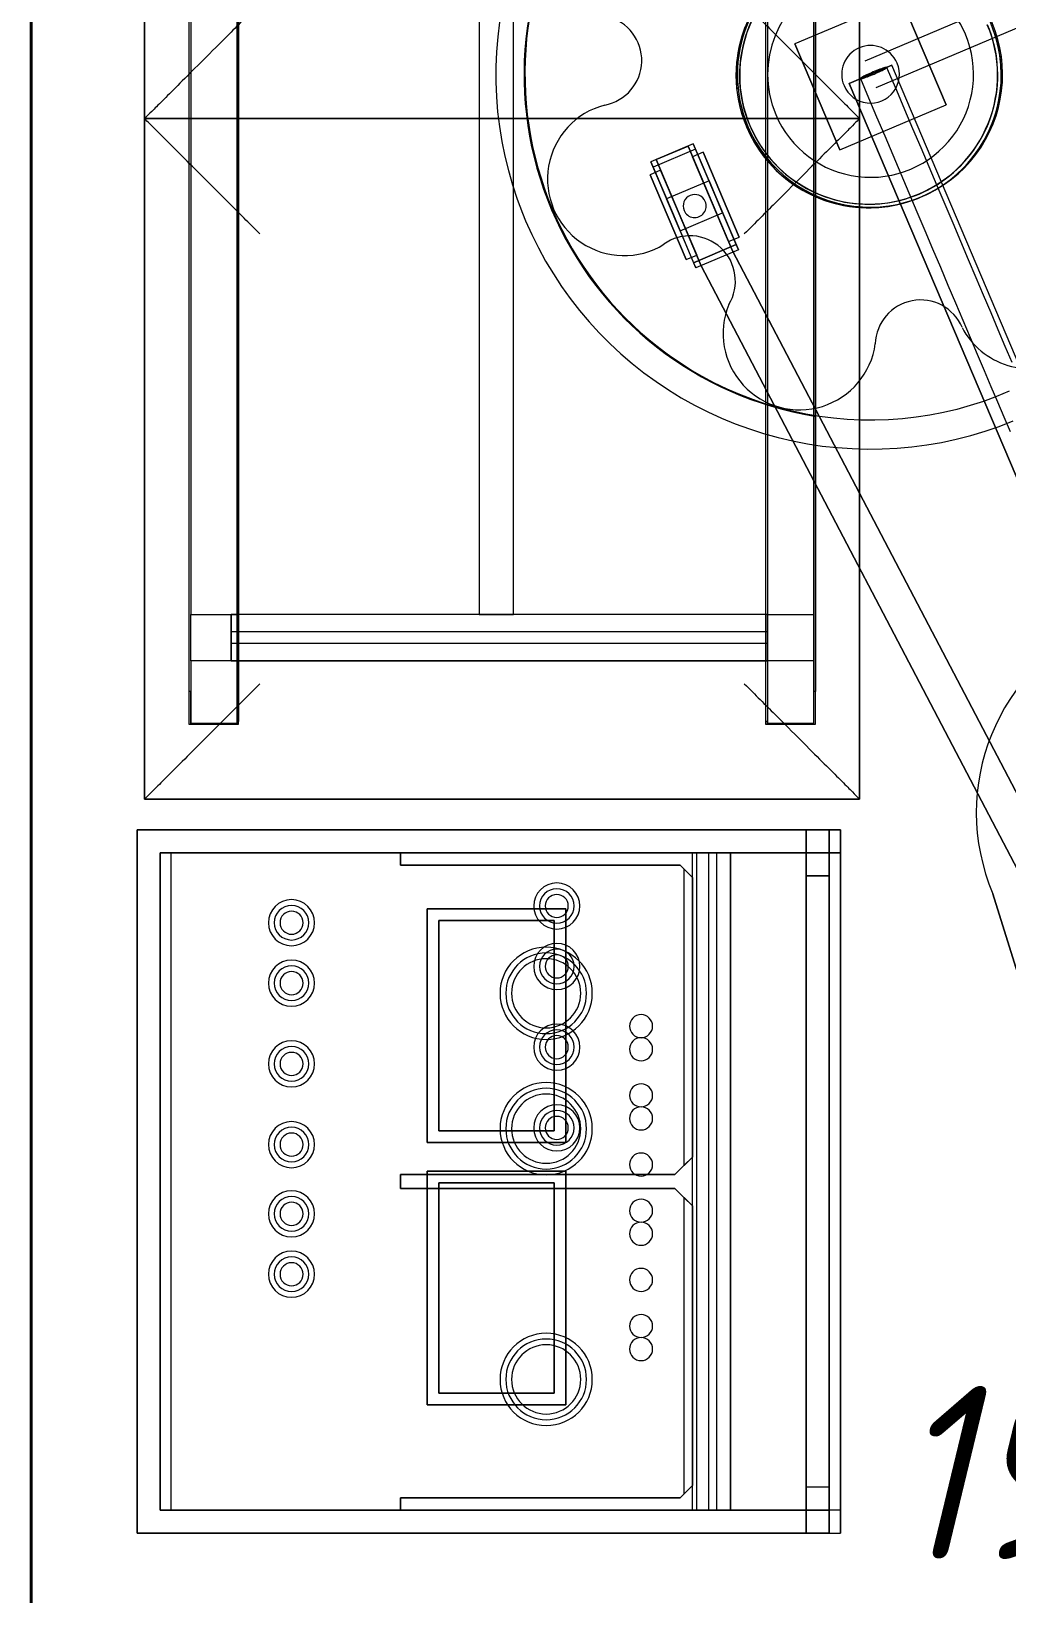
# Model space of a CAD drawing. Header units: millimetres. Extents: x -32954 to 151739, y -65671 to 56243.
# Drawn here: x -12325 to -11479, y -51257 to -49902 of the extents above; entities that cross this region are included whole.
import ezdxf

# ---------------------------------------------------------------- set-up
doc = ezdxf.new("R2010")
doc.units = ezdxf.units.MM
for name, color, linetype, lineweight in [('I-FURN', 7, 'Continuous', 9), ('M-EQPM', 7, 'Continuous', 9), ('M-EQPM-IDEN', 7, 'Continuous', 9), ('Стены разрез', 7, 'Continuous', 40)]:
    doc.layers.add(name, color=color, linetype=linetype, lineweight=lineweight)
doc.styles.add('GOST Common_I', font='GOST_Common Italic.ttf', dxfattribs={"width": 0.9, "height": 150})

# ---------------------------------------------------------------- blocks, each defined once
blk = doc.blocks.new('19-21-185_Холодильник - 19_Холодильник фармацевтический Позис-8378954-О_ТХ_01')
at = {"layer": 'M-EQPM'}
for p, q in [((304.9, 0), (-304.9, 0)), ((-304.9, 0), (-304.9, -600)), ((-304.9, -600), (-304.9, 0)), ((-304.9, 0), (304.9, 0)), ((304.9, 0), (-304.9, 0)), ((-304.9, 0), (-304.9, -600)), ((-304.9, -600), (-304.9, 0)), ((-304.9, 0), (304.9, 0)), ((304.9, -600), (304.9, 0)), ((304.9, 0), (304.9, -600)), ((304.9, -600), (304.9, 0)), ((304.9, 0), (304.9, -600)), ((304.9, 0), (-304.9, 0)), ((-304.9, 0), (-304.9, -600)), ((-304.9, -600), (-304.9, 0)), ((-304.9, 0), (304.9, 0)), ((304.9, -600), (304.9, 0)), ((304.9, 0), (304.9, -600)), ((-284.9, -514.4), (-284.9, -20)), ((-284.9, -20), (-284.9, -514.4)), ((-284.9, -20), (284.9, -20)), ((-284.9, -20), (284.9, -20)), ((-284.9, -600), (-284.9, -20)), ((-284.9, -20), (284.9, -20)), ((284.9, -20), (-284.9, -20)), ((-284.9, -20), (-284.9, -228.5)), ((284.9, -514.4), (284.9, -20)), ((284.9, -20), (284.9, -514.4)), ((284.9, -20), (284.9, -600)), ((284.9, -228.5), (284.9, -20)), ((-284.9, -29.4), (-284.9, -228.5)), ((-284.9, -228.5), (-284.9, -29.4)), ((-284.9, -481.5), (-284.9, -29.4)), ((-284.9, -29.4), (-284.9, -485)), ((-284.9, -481.5), (-284.9, -29.4)), ((-284.9, -29.4), (-284.9, -485)), ((-284.9, -481.5), (-284.9, -29.4)), ((-284.9, -29.4), (-284.9, -485)), ((-284.9, -481.5), (-284.9, -29.4)), ((-284.9, -29.4), (-284.9, -485)), ((-284.9, -29.4), (-284.9, -228.5)), ((-284.9, -228.5), (-284.9, -29.4)), ((-284.9, -29.4), (-284.9, -228.5)), ((-284.9, -228.5), (-284.9, -29.4)), ((-284.9, -29.4), (284.9, -29.4)), ((-284.9, -29.4), (284.9, -29.4)), ((-284.9, -29.4), (284.9, -29.4)), ((-284.9, -29.4), (284.9, -29.4)), ((-284.9, -29.4), (284.9, -29.4)), ((-284.9, -29.4), (284.9, -29.4)), ((-284.9, -29.4), (284.9, -29.4)), ((-284.9, -29.4), (284.9, -29.4)), ((-284.9, -29.4), (284.9, -29.4)), ((-284.9, -29.4), (284.9, -29.4)), ((-284.9, -29.4), (284.9, -29.4)), ((-284.9, -29.4), (284.9, -29.4)), ((-284.9, -29.4), (284.9, -29.4)), ((-284.9, -29.4), (284.9, -29.4)), ((284.9, -29.4), (284.9, -228.5)), ((284.9, -228.5), (284.9, -29.4)), ((284.9, -485), (284.9, -29.4)), ((284.9, -29.4), (284.9, -481.5)), ((284.9, -485), (284.9, -29.4)), ((284.9, -29.4), (284.9, -481.5)), ((284.9, -485), (284.9, -29.4)), ((284.9, -29.4), (284.9, -481.5)), ((284.9, -485), (284.9, -29.4)), ((284.9, -29.4), (284.9, -481.5)), ((284.9, -29.4), (284.9, -228.5)), ((284.9, -228.5), (284.9, -29.4)), ((284.9, -29.4), (284.9, -228.5)), ((284.9, -228.5), (284.9, -29.4)), ((-274.3, -228.5), (-284.9, -228.5)), ((-284.9, -228.5), (-274.3, -228.5)), ((-284.9, -228.5), (-274.3, -228.5)), ((-274.3, -228.5), (-284.9, -228.5)), ((-284.9, -228.5), (-274.3, -228.5)), ((-274.3, -228.5), (-284.9, -228.5)), ((-284.9, -228.5), (-284.9, -505)), ((-274.3, -470.9), (-274.3, -228.5)), ((-274.3, -228.5), (-274.3, -470.9)), ((-274.3, -228.5), (-274.3, -470.9)), ((-274.3, -470.9), (-274.3, -228.5)), ((-274.3, -228.5), (-274.3, -470.9)), ((-274.3, -470.9), (-274.3, -228.5)), ((6, -228.5), (-6, -228.5)), ((-6, -228.5), (-6, -466.3)), ((-6, -466.3), (-6, -228.5)), ((-6, -228.5), (6, -228.5)), ((-6, -228.5), (6, -228.5)), ((-6, -466.3), (-6, -228.5)), ((-6, -228.5), (-6, -466.3)), ((6, -228.5), (-6, -228.5)), ((-6, -228.5), (6, -228.5)), ((-6, -466.3), (-6, -228.5)), ((-6, -228.5), (-6, -466.3)), ((6, -228.5), (-6, -228.5)), ((6, -466.3), (6, -228.5)), ((6, -228.5), (6, -466.3)), ((6, -228.5), (6, -466.3)), ((6, -466.3), (6, -228.5)), ((6, -228.5), (6, -466.3)), ((6, -466.3), (6, -228.5)), ((284.9, -228.5), (274.3, -228.5)), ((274.3, -228.5), (274.3, -470.9)), ((274.3, -470.9), (274.3, -228.5)), ((274.3, -228.5), (284.9, -228.5)), ((274.3, -228.5), (284.9, -228.5)), ((274.3, -470.9), (274.3, -228.5)), ((274.3, -228.5), (274.3, -470.9)), ((284.9, -228.5), (274.3, -228.5)), ((274.3, -228.5), (284.9, -228.5)), ((274.3, -470.9), (274.3, -228.5)), ((274.3, -228.5), (274.3, -470.9)), ((284.9, -228.5), (274.3, -228.5)), ((284.9, -505), (284.9, -228.5)), ((8.9, -251.6), (-193.5, -251.6)), ((-193.5, -251.6), (-193.5, -371.6)), ((-193.5, -371.6), (-193.5, -251.6)), ((-193.5, -251.6), (8.9, -251.6)), ((8.9, -371.6), (8.9, -251.6)), ((8.9, -251.6), (8.9, -371.6)), ((236.3, -251.6), (33.9, -251.6)), ((33.9, -251.6), (33.9, -371.6)), ((33.9, -371.6), (33.9, -251.6)), ((33.9, -251.6), (236.3, -251.6)), ((236.3, -371.6), (236.3, -251.6)), ((236.3, -251.6), (236.3, -371.6)), ((-1.1, -261.6), (-183.5, -261.6)), ((-183.5, -261.6), (-183.5, -361.6)), ((-183.5, -361.6), (-183.5, -261.6)), ((-183.5, -261.6), (-1.1, -261.6)), ((-1.1, -361.6), (-1.1, -261.6)), ((-1.1, -261.6), (-1.1, -361.6)), ((226.3, -261.6), (43.9, -261.6)), ((43.9, -261.6), (43.9, -361.6)), ((43.9, -361.6), (43.9, -261.6)), ((43.9, -261.6), (226.3, -261.6)), ((226.3, -361.6), (226.3, -261.6)), ((226.3, -261.6), (226.3, -361.6)), ((-183.5, -361.6), (-1.1, -361.6)), ((-1.1, -361.6), (-183.5, -361.6)), ((43.9, -361.6), (226.3, -361.6)), ((226.3, -361.6), (43.9, -361.6)), ((-193.5, -371.6), (8.9, -371.6)), ((8.9, -371.6), (-193.5, -371.6)), ((33.9, -371.6), (236.3, -371.6)), ((236.3, -371.6), (33.9, -371.6)), ((-270.8, -474.4), (-274.3, -470.9)), ((-274.3, -470.9), (-263.7, -481.5)), ((-274.3, -470.9), (-270.8, -474.4)), ((-263.7, -481.5), (-274.3, -470.9)), ((-274.3, -470.9), (-270.8, -474.4)), ((-263.7, -481.5), (-274.3, -470.9)), ((-21.2, -481.5), (-6, -466.3)), ((-6, -466.3), (-21.2, -481.5)), ((-6, -466.3), (-21.2, -481.5)), ((-6, -466.3), (-14.1, -474.4)), ((-14.1, -474.4), (-6, -466.3)), ((-14.1, -474.4), (-6, -466.3)), ((14.1, -474.4), (6, -466.3)), ((6, -466.3), (21.2, -481.5)), ((6, -466.3), (14.1, -474.4)), ((21.2, -481.5), (6, -466.3)), ((6, -466.3), (14.1, -474.4)), ((21.2, -481.5), (6, -466.3)), ((263.7, -481.5), (274.3, -470.9)), ((274.3, -470.9), (263.7, -481.5)), ((274.3, -470.9), (263.7, -481.5)), ((274.3, -470.9), (270.8, -474.4)), ((270.8, -474.4), (274.3, -470.9)), ((270.8, -474.4), (274.3, -470.9)), ((-284.9, -495.6), (-284.9, -481.5)), ((-284.9, -495.6), (-284.9, -481.5)), ((-284.9, -495.6), (-284.9, -481.5)), ((-284.9, -495.6), (-284.9, -481.5)), ((-284.9, -481.5), (284.9, -481.5)), ((-284.9, -481.5), (284.9, -481.5)), ((-284.9, -481.5), (284.9, -481.5)), ((-284.9, -481.5), (284.9, -481.5)), ((-284.9, -485), (-284.9, -502.7)), ((-284.9, -485), (-284.9, -502.7)), ((-284.9, -485), (-284.9, -502.7)), ((-284.9, -485), (-284.9, -502.7)), ((284.9, -485), (-284.9, -485)), ((284.9, -485), (-284.9, -485)), ((284.9, -485), (-284.9, -485)), ((284.9, -485), (-284.9, -485)), ((-263.7, -481.5), (-270.8, -474.4)), ((-270.8, -474.4), (-14.1, -474.4)), ((-270.8, -474.4), (-14.1, -474.4)), ((-270.8, -474.4), (-263.7, -481.5)), ((-270.8, -474.4), (-14.1, -474.4)), ((-270.8, -474.4), (-14.1, -474.4)), ((-270.8, -474.4), (-263.7, -481.5)), ((-270.8, -474.4), (-14.1, -474.4)), ((-270.8, -474.4), (-14.1, -474.4)), ((-21.2, -481.5), (-263.7, -481.5)), ((-263.7, -481.5), (-21.2, -481.5)), ((-263.7, -481.5), (-21.2, -481.5)), ((-21.2, -481.5), (-263.7, -481.5)), ((-263.7, -481.5), (-21.2, -481.5)), ((-21.2, -481.5), (-263.7, -481.5)), ((-14.1, -474.4), (-21.2, -481.5)), ((-21.2, -481.5), (-14.1, -474.4)), ((-21.2, -481.5), (-14.1, -474.4)), ((21.2, -481.5), (14.1, -474.4)), ((14.1, -474.4), (270.8, -474.4)), ((14.1, -474.4), (270.8, -474.4)), ((14.1, -474.4), (21.2, -481.5)), ((14.1, -474.4), (270.8, -474.4)), ((14.1, -474.4), (270.8, -474.4)), ((14.1, -474.4), (21.2, -481.5)), ((14.1, -474.4), (270.8, -474.4)), ((14.1, -474.4), (270.8, -474.4)), ((263.7, -481.5), (21.2, -481.5)), ((21.2, -481.5), (263.7, -481.5)), ((21.2, -481.5), (263.7, -481.5)), ((263.7, -481.5), (21.2, -481.5)), ((21.2, -481.5), (263.7, -481.5)), ((263.7, -481.5), (21.2, -481.5)), ((270.8, -474.4), (263.7, -481.5)), ((263.7, -481.5), (270.8, -474.4)), ((263.7, -481.5), (270.8, -474.4)), ((284.9, -481.5), (284.9, -495.6)), ((284.9, -481.5), (284.9, -495.6)), ((284.9, -481.5), (284.9, -495.6)), ((284.9, -481.5), (284.9, -495.6)), ((284.9, -502.7), (284.9, -485)), ((284.9, -502.7), (284.9, -485)), ((284.9, -502.7), (284.9, -485)), ((284.9, -502.7), (284.9, -485)), ((-284.9, -502.7), (-284.9, -495.6)), ((-284.9, -502.7), (-284.9, -495.6)), ((-284.9, -502.7), (-284.9, -495.6)), ((-284.9, -502.7), (-284.9, -495.6)), ((-284.9, -495.6), (284.9, -495.6)), ((-284.9, -495.6), (284.9, -495.6)), ((-284.9, -495.6), (284.9, -495.6)), ((-284.9, -495.6), (284.9, -495.6)), ((284.9, -495.6), (284.9, -502.7)), ((284.9, -495.6), (284.9, -502.7)), ((284.9, -495.6), (284.9, -502.7)), ((284.9, -495.6), (284.9, -502.7)), ((-284.9, -502.7), (284.9, -502.7)), ((-284.9, -502.7), (284.9, -502.7)), ((-284.9, -502.7), (284.9, -502.7)), ((-284.9, -502.7), (284.9, -502.7)), ((-284.9, -505), (-284.9, -600)), ((284.9, -514.4), (-284.9, -514.4)), ((-284.9, -514.4), (284.9, -514.4)), ((284.9, -600), (284.9, -505)), ((-304.9, -580), (304.9, -580)), ((-304.9, -580), (-304.9, -610)), ((-304.9, -580), (-304.9, -610)), ((304.9, -580), (-304.9, -580)), ((304.9, -580), (-304.9, -580)), ((-304.9, -580), (-304.9, -610)), ((-304.9, -580), (-304.9, -610)), ((304.9, -580), (-304.9, -580)), ((284.9, -580), (-284.9, -580)), ((-284.9, -580), (-284.9, -600)), ((-284.9, -600), (-284.9, -580)), ((-284.9, -580), (284.9, -580)), ((-264.9, -600), (-264.9, -580)), ((-264.9, -600), (-264.9, -580)), ((-264.9, -580), (264.9, -580)), ((264.9, -580), (-264.9, -580)), ((264.9, -600), (264.9, -580)), ((264.9, -580), (264.9, -600)), ((284.9, -600), (284.9, -580)), ((284.9, -580), (284.9, -600)), ((304.9, -580), (304.9, -610)), ((304.9, -610), (304.9, -580)), ((304.9, -580), (304.9, -610)), ((304.9, -610), (304.9, -580)), ((-304.9, -600), (304.9, -600)), ((304.9, -600), (-304.9, -600)), ((-304.9, -600), (304.9, -600)), ((304.9, -600), (-304.9, -600)), ((-304.9, -600), (-284.9, -600)), ((-284.9, -600), (-304.9, -600)), ((284.9, -600), (-284.9, -600)), ((-284.9, -600), (284.9, -600)), ((-284.9, -610), (-284.9, -600)), ((-284.9, -610), (-284.9, -600)), ((-284.9, -600), (284.9, -600)), ((284.9, -600), (-284.9, -600)), ((284.9, -600), (-284.9, -600)), ((-284.9, -600), (284.9, -600)), ((-284.9, -610), (-284.9, -600)), ((-284.9, -610), (-284.9, -600)), ((264.9, -600), (-264.9, -600)), ((-264.9, -600), (264.9, -600)), ((284.9, -610), (284.9, -600)), ((284.9, -600), (284.9, -610)), ((284.9, -600), (304.9, -600)), ((304.9, -600), (284.9, -600)), ((284.9, -610), (284.9, -600)), ((284.9, -600), (284.9, -610)), ((-304.9, -610), (304.9, -610)), ((304.9, -610), (-304.9, -610)), ((-304.9, -610), (304.9, -610)), ((304.9, -610), (-304.9, -610)), ((284.9, -610), (-284.9, -610)), ((284.9, -610), (-284.9, -610)), ((284.9, -610), (-284.9, -610)), ((284.9, -610), (-284.9, -610))]:
    blk.add_line(p, q, dxfattribs=at)
for centre, radius, start, end in [((-80.4, -133.9), 20, 0, 180), ((-80.4, -133.9), 20, 360, 180), ((-80.4, -133.9), 20, 0, 180), ((-80.4, -133.9), 15, 360, 180), ((-80.4, -133.9), 15, 360, 180), ((-28, -133.9), 20, 0, 180), ((-28, -133.9), 20, 360, 180), ((-28, -133.9), 20, 0, 180), ((-28, -133.9), 15, 360, 180), ((-28, -133.9), 15, 0, 180), ((32, -133.9), 20, 0, 180), ((32, -133.9), 20, 360, 180), ((32, -133.9), 20, 0, 180), ((32, -133.9), 15, 360, 180), ((32, -133.9), 15, 0, 180), ((102, -133.9), 20, 0, 180), ((102, -133.9), 20, 360, 180), ((102, -133.9), 20, 0, 180), ((102, -133.9), 15, 360, 180), ((102, -133.9), 15, 360, 180), ((172, -133.9), 20, 0, 180), ((172, -133.9), 20, 360, 180), ((172, -133.9), 20, 0, 180), ((172, -133.9), 15, 360, 180), ((172, -133.9), 15, 0, 180), ((224.4, -133.9), 20, 0, 180), ((224.4, -133.9), 20, 360, 180), ((224.4, -133.9), 20, 0, 180), ((224.4, -133.9), 15, 360, 180), ((224.4, -133.9), 15, 360, 180), ((-80.4, -133.9), 20, 180, 0), ((-80.4, -133.9), 20, 180, 360), ((-80.4, -133.9), 20, 180, 360), ((-80.4, -133.9), 15, 180, 360), ((-80.4, -133.9), 15, 180, 0), ((-80.4, -133.9), 10, 360, 180), ((-80.4, -133.9), 10, 180, 360), ((-28, -133.9), 20, 180, 360), ((-28, -133.9), 20, 180, 360), ((-28, -133.9), 20, 180, 360), ((-28, -133.9), 15, 180, 360), ((-28, -133.9), 15, 180, 0), ((-28, -133.9), 10, 360, 180), ((-28, -133.9), 10, 180, 360), ((32, -133.9), 20, 180, 360), ((32, -133.9), 20, 180, 360), ((32, -133.9), 20, 180, 360), ((32, -133.9), 15, 180, 360), ((32, -133.9), 15, 180, 0), ((32, -133.9), 10, 360, 180), ((32, -133.9), 10, 180, 360), ((102, -133.9), 20, 180, 0), ((102, -133.9), 20, 180, 360), ((102, -133.9), 20, 180, 360), ((102, -133.9), 15, 180, 360), ((102, -133.9), 15, 180, 0), ((102, -133.9), 10, 360, 180), ((102, -133.9), 10, 180, 360), ((172, -133.9), 20, 180, 360), ((172, -133.9), 20, 180, 360), ((172, -133.9), 20, 180, 360), ((172, -133.9), 15, 180, 360), ((172, -133.9), 15, 180, 0), ((172, -133.9), 10, 360, 180), ((172, -133.9), 10, 180, 360), ((224.4, -133.9), 20, 180, 0), ((224.4, -133.9), 20, 180, 360), ((224.4, -133.9), 20, 180, 360), ((224.4, -133.9), 15, 180, 360), ((224.4, -133.9), 15, 180, 0), ((224.4, -133.9), 10, 360, 180), ((224.4, -133.9), 10, 180, 360), ((-171.6, -354.7), 40, 0, 180), ((-171.6, -354.7), 40, 360, 180), ((-171.6, -354.7), 40, 0, 180), ((-171.6, -354.7), 35, 360, 180), ((-171.6, -354.7), 35, 0, 180), ((-171.6, -354.7), 30, 360, 180), ((45.8, -354.7), 40, 0, 180), ((45.8, -354.7), 40, 360, 180), ((45.8, -354.7), 40, 0, 180), ((45.8, -354.7), 35, 360, 180), ((45.8, -354.7), 35, 0, 180), ((45.8, -354.7), 30, 360, 180), ((163.2, -354.7), 40, 0, 180), ((163.2, -354.7), 40, 360, 180), ((163.2, -354.7), 40, 0, 180), ((163.2, -354.7), 35, 360, 180), ((163.2, -354.7), 35, 0, 180), ((163.2, -354.7), 30, 360, 180), ((46.5, -363.9), 20, 0, 180), ((46.5, -363.9), 20, 360, 180), ((46.5, -363.9), 20, 0, 180), ((46.5, -363.9), 15, 360, 180), ((46.5, -363.9), 15, 360, 180), ((116.5, -363.9), 20, 0, 180), ((116.5, -363.9), 20, 360, 180), ((116.5, -363.9), 20, 0, 180), ((116.5, -363.9), 15, 360, 180), ((116.5, -363.9), 15, 360, 180), ((186.5, -363.9), 20, 0, 180), ((186.5, -363.9), 20, 360, 180), ((186.5, -363.9), 20, 0, 180), ((186.5, -363.9), 15, 360, 180), ((186.5, -363.9), 15, 360, 180), ((238.9, -363.9), 20, 0, 180), ((238.9, -363.9), 20, 360, 180), ((238.9, -363.9), 20, 0, 180), ((238.9, -363.9), 15, 360, 180), ((238.9, -363.9), 15, 360, 180), ((-171.6, -354.7), 40, 180, 0), ((-171.6, -354.7), 40, 180, 360), ((-171.6, -354.7), 40, 180, 360), ((-171.6, -354.7), 35, 180, 360), ((-171.6, -354.7), 35, 180, 0), ((-171.6, -354.7), 30, 180, 360), ((45.8, -354.7), 40, 180, 0), ((45.8, -354.7), 40, 180, 360), ((45.8, -354.7), 40, 180, 360), ((45.8, -354.7), 35, 180, 360), ((45.8, -354.7), 35, 180, 0), ((45.8, -354.7), 30, 180, 360), ((46.5, -363.9), 20, 180, 0), ((46.5, -363.9), 20, 180, 360), ((46.5, -363.9), 20, 180, 360), ((46.5, -363.9), 15, 180, 360), ((46.5, -363.9), 15, 180, 0), ((46.5, -363.9), 10, 360, 180), ((46.5, -363.9), 10, 180, 0), ((116.5, -363.9), 20, 180, 0), ((116.5, -363.9), 20, 180, 360), ((116.5, -363.9), 20, 180, 360), ((116.5, -363.9), 15, 180, 360), ((116.5, -363.9), 15, 180, 0), ((116.5, -363.9), 10, 360, 180), ((116.5, -363.9), 10, 180, 360), ((163.2, -354.7), 40, 180, 0), ((163.2, -354.7), 40, 180, 360), ((163.2, -354.7), 40, 180, 360), ((163.2, -354.7), 35, 180, 360), ((163.2, -354.7), 35, 180, 0), ((163.2, -354.7), 30, 180, 360), ((186.5, -363.9), 20, 180, 0), ((186.5, -363.9), 20, 180, 360), ((186.5, -363.9), 20, 180, 360), ((186.5, -363.9), 15, 180, 360), ((186.5, -363.9), 15, 180, 0), ((186.5, -363.9), 10, 360, 180), ((186.5, -363.9), 10, 180, 360), ((238.9, -363.9), 20, 180, 0), ((238.9, -363.9), 20, 180, 360), ((238.9, -363.9), 20, 180, 360), ((238.9, -363.9), 15, 180, 360), ((238.9, -363.9), 15, 180, 0), ((238.9, -363.9), 10, 360, 180), ((238.9, -363.9), 10, 180, 360), ((-145.3, -437), 10, 0, 180), ((-145.3, -437), 10, 0, 180), ((-125.3, -437), 10, 360, 180), ((-125.3, -437), 10, 0, 180), ((-85.3, -437), 10, 360, 180), ((-85.3, -437), 10, 0, 180), ((-45.3, -437), 10, 360, 180), ((-45.3, -437), 10, 0, 180), ((-25.3, -437), 10, 360, 180), ((-25.3, -437), 10, 0, 180), ((-25.3, -437), 10, 360, 180), ((-25.3, -437), 10, 0, 180), ((14.7, -437), 10, 360, 180), ((14.7, -437), 10, 0, 180), ((54.7, -437), 10, 360, 180), ((54.7, -437), 10, 0, 180), ((74.7, -437), 10, 360, 180), ((74.7, -437), 10, 0, 180), ((114.7, -437), 10, 360, 180), ((114.7, -437), 10, 0, 180), ((134.7, -437), 10, 0, 180), ((134.7, -437), 10, 0, 180), ((-145.3, -437), 10, 180, 360), ((-145.3, -437), 10, 180, 360), ((-125.3, -437), 10, 180, 360), ((-125.3, -437), 10, 180, 360), ((-85.3, -437), 10, 180, 360), ((-85.3, -437), 10, 180, 360), ((-45.3, -437), 10, 180, 360), ((-45.3, -437), 10, 180, 360), ((-25.3, -437), 10, 180, 360), ((-25.3, -437), 10, 180, 360), ((-25.3, -437), 10, 180, 360), ((-25.3, -437), 10, 180, 360), ((14.7, -437), 10, 180, 360), ((14.7, -437), 10, 180, 360), ((54.7, -437), 10, 180, 360), ((54.7, -437), 10, 180, 360), ((74.7, -437), 10, 180, 360), ((74.7, -437), 10, 180, 360), ((114.7, -437), 10, 180, 360), ((114.7, -437), 10, 180, 360), ((134.7, -437), 10, 180, 360), ((134.7, -437), 10, 180, 360)]:
    blk.add_arc(centre, radius, start, end, dxfattribs=at)
blk = doc.blocks.new('213_Светильник медицинский передвижной - Светильник медицинский передвижной Mindray-8000991-О_ТХ_01')
at = {"layer": 'M-EQPM'}
for p, q in [((184.6, 695.4), (204.6, 895.4)), ((204.6, 895.4), (184.6, 695.4)), ((-15.4, 800), (-15.4, 0)), ((-15.4, 800), (-15.4, 0)), ((24.6, 800), (24.6, 0)), ((24.6, 0), (24.6, 800)), ((155, 705.6), (204.6, 95.4)), ((204.6, 95.4), (155, 705.6)), ((125, 704.4), (174.6, 94.1)), ((174.6, 94.1), (125, 704.4)), ((169.6, 45.4), (169.6, 95.4)), ((169.6, 95.4), (169.6, 90.4)), ((169.6, 95.4), (209.6, 95.4)), ((169.6, 95.4), (209.6, 95.4)), ((204.6, 95.4), (204.6, -4.6)), ((204.6, -4.6), (204.6, 95.4)), ((209.6, 90.4), (209.6, 95.4)), ((209.6, 95.4), (209.6, 45.4)), ((174.6, 85.4), (164.6, 85.4)), ((164.6, 5.4), (164.6, 85.4)), ((164.6, 85.4), (164.6, 5.4)), ((169.6, 90.4), (169.6, 45.4)), ((169.6, 90.4), (209.6, 90.4)), ((209.6, 90.4), (169.6, 90.4)), ((174.6, 94.1), (174.6, -4.6)), ((174.6, -4.6), (174.6, 94.1)), ((174.6, 5.4), (174.6, 85.4)), ((174.6, 85.4), (174.6, 5.4)), ((214.6, 85.4), (204.6, 85.4)), ((204.6, 5.4), (204.6, 85.4)), ((204.6, 85.4), (204.6, 5.4)), ((209.6, 45.4), (209.6, 90.4)), ((214.6, 5.4), (214.6, 85.4)), ((214.6, 85.4), (214.6, 5.4)), ((209.6, 60.4), (169.6, 60.4)), ((169.6, 30.4), (169.6, 60.4)), ((169.6, 60.4), (169.6, 30.4)), ((209.6, 30.4), (209.6, 60.4)), ((209.6, 60.4), (209.6, 30.4)), ((54.6, 50), (-45.4, 50)), ((-45.4, -50), (-45.4, 50)), ((-45.4, 50), (-45.4, -50)), ((54.6, -50), (54.6, 50)), ((54.6, 50), (54.6, -50)), ((169.6, 45.4), (169.6, 0.4)), ((169.6, -4.6), (169.6, 45.4)), ((209.6, 45.4), (209.6, -4.6)), ((209.6, 0.4), (209.6, 45.4)), ((169.6, 30.4), (209.6, 30.4)), ((4.6, 12.5), (-150.4, 12.5)), ((24.6, 0), (-15.4, 0)), ((-15.4, 0), (24.6, 0)), ((4.6, 0), (4.6, 0)), ((164.6, 5.4), (174.6, 5.4)), ((169.6, 0.4), (169.6, -4.6)), ((169.6, 0.4), (209.6, 0.4)), ((204.6, 5.4), (214.6, 5.4)), ((209.6, -4.6), (209.6, 0.4)), ((-150.4, -12.5), (4.6, -12.5)), ((4.6, 0), (4.6, 0)), ((169.6, -4.6), (209.6, -4.6)), ((169.6, -4.6), (209.6, -4.6)), ((204.6, -4.6), (174.6, -4.6)), ((174.6, -4.6), (204.6, -4.6)), ((-45.4, -50), (54.6, -50))]:
    blk.add_line(p, q, dxfattribs=at)
at = {"layer": 'M-EQPM', "flags": 128}
for points in [[(-10.8, 278.1), (-10.8, 262.8), (-10.8, 247.1), (-10.8, 231.1), (-10.8, 214.7), (-10.8, 198.1), (-10.8, 181.2), (-10.8, 164), (-10.8, 146.7), (-10.8, 129.2), (-10.8, 111.5), (-10.8, 93.7), (-10.8, 75.8), (-10.8, 57.8), (-10.8, 39.9), (-10.8, 21.9), (-10.8, 3.9), (-10.8, 0)], [(14.2, 0), (14.2, 18), (14.2, 36), (14.2, 54), (14.2, 71.9), (14.2, 89.8), (14.2, 107.6), (14.2, 125.3), (14.2, 142.9), (14.2, 160.3), (14.2, 177.5), (14.2, 194.4), (14.2, 211.1), (14.2, 227.5), (14.2, 243.7), (14.2, 259.4), (14.2, 274.9), (14.2, 289.9), (14.2, 304.5), (14.2, 318.7), (14.2, 332.4)], [(329.6, 0), (329.3, 13), (328.5, 26), (327.2, 38.9), (325.4, 51.8), (323.1, 64.6), (320.3, 77.3), (316.9, 89.8), (313.1, 102.2), (308.7, 114.5), (303.9, 126.6), (298.6, 138.4), (292.9, 150.1), (286.6, 161.5), (279.9, 172.6), (272.8, 183.5), (265.3, 194.1), (257.3, 204.4), (248.9, 214.3), (240.1, 223.9), (231, 233.1), (221.5, 242), (211.7, 250.5), (201.5, 258.6), (191, 266.2), (180.2, 273.5), (169.1, 280.3), (157.8, 286.6), (146.2, 292.5), (134.4, 298), (122.3, 302.9), (110.1, 307.4), (97.8, 311.4), (85.2, 314.8), (72.6, 317.8), (59.8, 320.3), (47, 322.2), (34, 323.7), (21.1, 324.6), (8.1, 325)], [(1.3, 300), (13.3, 299.9), (25.3, 299.3), (37.3, 298.2), (49.2, 296.7), (61, 294.6), (72.7, 292.2), (84.4, 289.2), (95.9, 285.8), (107.2, 281.9), (118.4, 277.6), (129.4, 272.8), (140.2, 267.6), (150.8, 261.9), (161.2, 255.9), (171.3, 249.4), (181.1, 242.5), (190.7, 235.3), (199.9, 227.7), (208.9, 219.7), (217.5, 211.3), (225.8, 202.6), (233.7, 193.6), (241.3, 184.3), (248.5, 174.7), (255.3, 164.8), (261.6, 154.7), (267.6, 144.2), (273.2, 133.6), (278.3, 122.8), (283, 111.7), (287.2, 100.5), (291, 89.1), (294.4, 77.6), (297.2, 65.9), (299.6, 54.2), (301.6, 42.3), (303, 30.4), (304, 18.5), (304.5, 6.5), (304.6, 0)], [(6.4, 115), (1.8, 114.9), (-2.8, 114.6), (-7.4, 114.2), (-11.9, 113.5), (-16.5, 112.7), (-21, 111.7), (-25.4, 110.5), (-29.8, 109.2), (-34.1, 107.6), (-38.4, 105.9), (-42.6, 104), (-46.7, 102), (-50.8, 99.8), (-54.7, 97.4), (-58.6, 94.9), (-62.3, 92.2), (-65.9, 89.4), (-69.4, 86.5), (-72.8, 83.4), (-76.1, 80.1), (-79.3, 76.8), (-82.3, 73.3), (-85.1, 69.7), (-87.8, 66), (-90.4, 62.1), (-92.8, 58.2), (-95, 54.2), (-97.1, 50.1), (-99.1, 45.9), (-100.8, 41.7), (-102.4, 37.4), (-103.8, 33), (-105, 28.5), (-106.1, 24.1), (-106.9, 19.5), (-107.6, 15), (-108.1, 10.4), (-108.5, 5.8)], [(88.9, -80.1), (92, -76.8), (95, -73.3), (97.9, -69.7), (100.6, -66), (103.2, -62.1), (105.6, -58.2), (107.8, -54.2), (109.9, -50.1), (111.8, -45.9), (113.6, -41.7), (115.1, -37.4), (116.6, -33), (117.8, -28.5), (118.8, -24.1), (119.7, -19.5), (120.4, -15), (120.9, -10.4), (121.2, -5.8), (121.4, -1.2), (121.3, 3.4), (121.1, 8), (120.7, 12.5), (120.1, 17.1), (119.3, 21.6), (118.4, 26.1), (117.2, 30.6), (115.9, 35), (114.4, 39.3), (112.8, 43.6), (111, 47.9), (109, 52), (106.8, 56.1), (104.5, 60), (102, 63.9), (99.4, 67.7), (96.6, 71.3), (93.7, 74.9), (90.6, 78.3), (87.4, 81.6), (84.1, 84.8), (80.6, 87.8), (77, 90.7), (73.4, 93.5), (69.6, 96.1), (65.7, 98.5), (61.7, 100.8), (57.6, 103), (53.4, 104.9), (49.2, 106.7), (44.9, 108.4), (40.5, 109.8), (36.1, 111.1), (31.7, 112.2), (27.2, 113.1), (22.6, 113.8), (18, 114.4), (13.5, 114.8), (8.9, 115), (6.4, 115)], [(283.1, -167.5), (289.5, -156.3), (295.6, -144.7), (301.1, -133), (306.2, -121), (310.8, -108.9), (314.9, -96.5), (318.5, -84.1), (321.6, -71.4), (324.2, -58.7), (326.3, -45.9), (327.9, -33), (329, -20), (329.5, -7), (329.6, 0)], [(304.6, 0), (304.3, -12), (303.6, -24), (302.4, -35.9), (300.7, -47.8), (298.6, -59.6), (296, -71.3), (292.9, -82.9), (289.3, -94.4), (285.3, -105.7), (280.9, -116.8), (276, -127.8), (270.7, -138.5), (264.9, -149.1), (258.8, -159.4)]]:
    blk.add_lwpolyline(points, dxfattribs=at)
at = {"layer": 'M-EQPM'}
for centre, radius, start, end in [((4.6, 695.4), 180, 180, 360), ((4.6, 695.4), 180, 180, 360), ((-48.8, 227.9), 66.3, 4.3886, 95.9707), ((-48.8, 227.9), 66.3, 4.3886, 95.9707), ((149, 182.7), 66.3, 314.8118, 149.1229), ((149, 182.7), 66.3, 314.8118, 149.1229), ((5.1, 0), 300, 360, 57.7911), ((3.2, 0), 301, 0, 57.4902), ((5.1, 0), 300, 0, 57.7911), ((3.2, 0), 301, 0, 57.4902), ((56.5, 233.2), 39.3, 180.4249, 335.1221), ((56.5, 233.2), 39.3, 180.4249, 335.1221), ((218.7, 103.9), 39.3, 125.9324, 282.4551), ((218.7, 103.9), 39.3, 125.9324, 282.4551), ((5.1, 0), 115, 0, 180), ((5.1, 0), 115, 0, 180), ((6.4, 0), 115, 90, 270), ((6.4, 0), 115, 360, 180), ((6.4, 0), 115, 0, 180), ((6.4, 0), 111.8, 90, 180), ((6.4, 0), 115, 270, 90), ((6.4, 0), 111.8, 360, 90), ((4.6, 0), 89.3, 360, 180), ((189.6, 45.5), 10, 360, 180), ((189.6, 45.5), 10, 0, 180), ((236.9, 0.1), 66.3, 261.539, 98.4914), ((236.9, 0.1), 66.3, 261.539, 98.4914), ((189.6, 45.5), 10, 180, 360), ((189.6, 45.5), 10, 180, 0), ((4.6, 0), 25, 360, 180), ((4.6, 0), 25, 0, 180), ((5.1, 0), 115, 180, 0), ((5.1, 0), 115, 180, 360), ((6.4, 0), 115, 180, 360), ((4.6, 0), 89.3, 180, 360), ((6.4, 0), 111.8, 270, 360), ((5.1, 0), 300, 302.2089, 360), ((3.2, 0), 301, 302.5098, 360), ((5.1, 0), 300, 302.2089, 360), ((3.2, 0), 301, 302.5098, 360), ((6.4, 0), 115, 180, 360), ((4.6, 0), 25, 180, 360), ((4.6, 0), 25, 180, 360), ((218.7, -103.9), 39.3, 77.573, 233.2613), ((218.7, -103.9), 39.3, 77.573, 233.2613)]:
    blk.add_arc(centre, radius, start, end, dxfattribs=at)
for start_param, end_param in [(4.712389, 7.853982), (1.570796, 4.712389)]:
    blk.add_ellipse((1.7, 0), major_axis=(-12.5, 0), ratio=0.077778, start_param=start_param, end_param=end_param, dxfattribs=at)
for points in [[(6.4, 112), (-5.3, 112), (-28.8, 108.3), (-60.5, 92.1), (-85.7, 66.9), (-101.9, 35.2), (-105.6, 11.7), (-105.6, 0)], [(118.4, 0), (118.4, 11.7), (114.7, 35.2), (98.5, 66.9), (73.3, 92.1), (41.6, 108.3), (18.1, 112), (6.4, 112)], [(6.4, -112), (18.1, -112), (41.6, -108.3), (73.3, -92.1), (98.5, -66.9), (114.7, -35.2), (118.4, -11.7), (118.4, 0)]]:
    blk.add_open_spline(points, degree=3, dxfattribs=at)
blk = doc.blocks.new('М09_Кушетка_медицинская_смотровая - М09_Кушетка_медицинская_смотровая Мед-8000975-О_ТХ_01')
at = {"layer": 'I-FURN'}
for p, q in [((0, 310), (-1310, 310)), ((-1310, 310), (0, 310)), ((0, -310), (0, 310)), ((590, 310), (0, 310)), ((0, 310), (0, -310)), ((0, 310), (0, -310)), ((0, 310), (590, 310)), ((0, -310), (0, 310)), ((590, -310), (590, 310)), ((590, 310), (590, -310)), ((525, 271.7), (-1245, 271.7)), ((-1216.8, 271.7), (496.8, 271.7)), ((496.8, 271.7), (496.8, 270)), ((525, 271.7), (496.8, 271.7)), ((525, 228.5), (525, 271.7)), ((-1150, 270), (430, 270)), ((-1150, 270), (430, 270)), ((430, 230), (430, 270)), ((430, 270), (470, 270)), ((430, 270), (470, 270)), ((430, 230), (430, 270)), ((470, 270), (470, 230)), ((470, 270), (470, 230)), ((470, 270), (524.6, 270)), ((470, 270), (496.8, 270)), ((496.8, 270), (524.6, 270)), ((524.6, 270), (524.6, 230)), ((-1245, 228.5), (525, 228.5)), ((-1242.8, 228.5), (522.8, 228.5)), ((-1150, 230), (430, 230)), ((-1150, 230), (430, 230)), ((470, 230), (430, 230)), ((470, 230), (430, 230)), ((470, 230), (430, 230)), ((430, 230), (470, 230)), ((430, 230), (430, -235)), ((430, 230), (430, -235)), ((444.9, 230), (444.9, -235)), ((444.9, 230), (454.9, 230)), ((454.9, 230), (444.9, 230)), ((454.9, -235), (454.9, 230)), ((470, 230), (522.8, 230)), ((470, 230), (524.6, 230)), ((470, -235), (470, 230)), ((470, 230), (470, -235)), ((522.8, 230), (522.8, 228.5)), ((524.6, 230), (522.8, 230)), ((522.8, 228.5), (525, 228.5)), ((430, 10), (-1150, 10)), ((430, -20), (430, 10)), ((430, 10), (430, -20)), ((-1150, -20), (430, -20)), ((525, -228.5), (-1245, -228.5)), ((-1244.6, -230), (430, -230)), ((-1242.8, -228.5), (522.8, -228.5)), ((-1242.8, -230), (430, -230)), ((430, -270), (430, -230)), ((430, -230), (470, -230)), ((430, -230), (470, -230)), ((430, -270), (430, -230)), ((470, -230), (470, -270)), ((470, -230), (470, -270)), ((470, -230), (524.6, -230)), ((470, -230), (522.8, -230)), ((522.8, -228.5), (522.8, -230)), ((525, -228.5), (522.8, -228.5)), ((522.8, -230), (524.6, -230)), ((524.6, -230), (524.6, -270)), ((525, -271.7), (525, -228.5)), ((470, -235), (430, -235)), ((430, -235), (470, -235)), ((444.9, -235), (454.9, -235)), ((454.9, -235), (444.9, -235)), ((-1150, -270), (430, -270)), ((-1150, -270), (430, -270)), ((470, -270), (430, -270)), ((470, -270), (430, -270)), ((470, -270), (496.8, -270)), ((470, -270), (524.6, -270)), ((496.8, -270), (496.8, -271.7)), ((524.6, -270), (496.8, -270)), ((-1150, -271.7), (525, -271.7)), ((-1150, -271.7), (496.8, -271.7)), ((496.8, -271.7), (525, -271.7)), ((-1310, -310), (0, -310)), ((0, -310), (-1310, -310)), ((0, -310), (590, -310)), ((590, -310), (0, -310))]:
    blk.add_line(p, q, dxfattribs=at)
for points in [[(-100, 210), (-90.5, 219.5), (-72.8, 237.2), (-50.3, 259.7), (-32, 278), (-17.7, 292.3), (-7.5, 302.5), (-1.4, 308.6), (0, 310), (0, 310)], [(0, 310), (0, 310), (1.4, 308.6), (7.5, 302.5), (17.7, 292.3), (32, 278), (50.3, 259.7), (72.8, 237.2), (90.5, 219.5), (100, 210)], [(490, 210), (499.5, 219.5), (517.2, 237.2), (539.7, 259.7), (558, 278), (572.3, 292.3), (582.5, 302.5), (588.6, 308.6), (590, 310), (590, 310)], [(-100, -210), (-90.5, -219.5), (-72.8, -237.2), (-50.3, -259.7), (-32, -278), (-17.7, -292.3), (-7.5, -302.5), (-1.4, -308.6), (0, -310), (0, -310)], [(100, -210), (90.5, -219.5), (72.8, -237.2), (50.3, -259.7), (32, -278), (17.7, -292.3), (7.5, -302.5), (1.4, -308.6), (0, -310), (0, -310)], [(490, -210), (499.5, -219.5), (517.2, -237.2), (539.7, -259.7), (558, -278), (572.3, -292.3), (582.5, -302.5), (588.6, -308.6), (590, -310), (590, -310)]]:
    blk.add_open_spline(points, degree=3, dxfattribs=at)

msp = doc.modelspace()

# ---------------------------------------------------------------- linework, layer by layer
at = {"layer": 'Стены разрез'}
msp.add_line((-12325, -53723.1), (-12325, -48323.1), dxfattribs=at)

# ---------------------------------------------------------------- block references
at = {"layer": 'I-FURN', "rotation": 269.9999999999985}
msp.add_blockref('М09_Кушетка_медицинская_смотровая - М09_Кушетка_медицинская_смотровая Мед-8000975-О_ТХ_01', (-11916.7, -49977.8), dxfattribs=at)
at = {"layer": 'M-EQPM'}
for name, p, rotation in [('213_Светильник медицинский передвижной - Светильник медицинский передвижной Mindray-8000991-О_ТХ_01', (-11593, -49937.6), 202.999999999997), ('19-21-185_Холодильник - 19_Холодильник фармацевтический Позис-8378954-О_ТХ_01', (-12233.2, -50899.4), 89.9999999999988)]:
    msp.add_blockref(name, p, dxfattribs=dict(at, rotation=rotation))

# ---------------------------------------------------------------- texts
at = {"layer": 'M-EQPM-IDEN', "insert": (-11577.6, -51076.7), "char_height": 150, "width": 209.24, "attachment_point": 1, "style": 'GOST Common_I'}
msp.add_mtext('19', dxfattribs=at)

doc.saveas('drawing.dxf')
